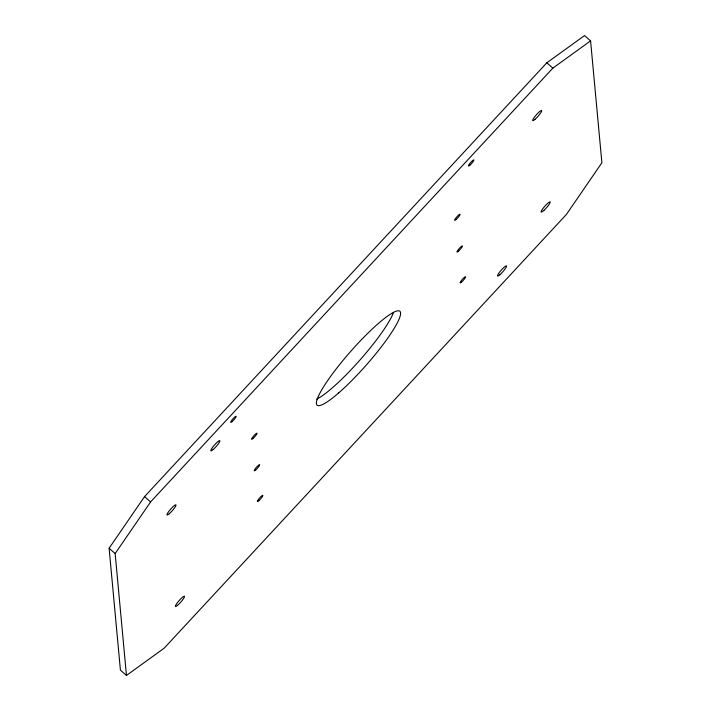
<?xml version="1.0" encoding="UTF-8"?>
<svg xmlns="http://www.w3.org/2000/svg" width="711" height="711" viewBox="0 0 711 711"><rect width="100%" height="100%" fill="white"/><g stroke="black" fill="none" stroke-linecap="round" stroke-linejoin="round"><path stroke-width="1.07" d="M109.112 548.234L144.555 496.607L546.839 62.799L584.54 35.55L590.583 40.874L601.888 162.766L566.445 214.393L164.161 648.201L126.46 675.45L120.417 670.126L109.112 548.234L115.155 553.558L126.46 675.45M115.155 553.558L150.599 501.93L552.874 68.114L590.583 40.874M546.839 62.799L552.874 68.114M144.555 496.607L150.599 501.93M393.441 312.662A62.586 10.363 -48.6 0 1 359.259 360.815A62.586 10.363 -48.6 0 1 316.706 399.129M499.842 274.757A6.799 1.129 -48.6 0 0 506.579 266.047A6.799 1.129 -48.6 0 0 499.602 272.117A6.799 1.129 -48.6 0 0 499.842 274.757M213.149 449.548A6.799 1.129 -48.6 0 0 219.886 440.838A6.799 1.129 -48.6 0 0 212.909 446.908A6.799 1.129 -48.6 0 0 213.149 449.548M535.001 119.35A6.799 1.129 -48.6 0 0 541.738 110.64A6.799 1.129 -48.6 0 0 534.761 116.711A6.799 1.129 -48.6 0 0 535.001 119.35M177.439 605.434A6.799 1.129 -48.6 0 0 184.505 596.582A6.799 1.129 -48.6 0 0 177.866 602.075A6.799 1.129 -48.6 0 0 177.439 605.434M469.864 165.219A4.079 0.675 -48.6 0 0 473.899 159.993A4.079 0.675 -48.6 0 0 469.713 163.637A4.079 0.675 -48.6 0 0 469.864 165.219M232.15 421.561A4.079 0.675 -48.6 0 0 236.185 416.335A4.079 0.675 -48.6 0 0 231.999 419.979A4.079 0.675 -48.6 0 0 232.15 421.561M338.623 392.979A62.586 10.363 -48.6 0 0 400.577 312.804A62.586 10.363 -48.6 0 0 336.365 368.698A62.586 10.363 -48.6 0 0 338.623 392.979M461.555 282.08A4.079 0.675 -48.6 0 0 465.598 276.855A4.079 0.675 -48.6 0 0 461.412 280.498A4.079 0.675 -48.6 0 0 461.555 282.08M258.84 500.686A4.079 0.675 -48.6 0 0 262.874 495.451A4.079 0.675 -48.6 0 0 258.688 499.095A4.079 0.675 -48.6 0 0 258.84 500.686M255.64 470.007A4.079 0.675 -48.6 0 0 259.684 464.781A4.079 0.675 -48.6 0 0 255.498 468.425A4.079 0.675 -48.6 0 0 255.64 470.007M456.062 219.548A4.079 0.675 -48.6 0 0 460.106 214.322A4.079 0.675 -48.6 0 0 455.92 217.966A4.079 0.675 -48.6 0 0 456.062 219.548M253.027 438.5A4.079 0.675 -48.6 0 0 257.071 433.275A4.079 0.675 -48.6 0 0 252.885 436.918A4.079 0.675 -48.6 0 0 253.027 438.5M458.391 251.267A4.079 0.675 -48.6 0 0 462.434 246.042A4.079 0.675 -48.6 0 0 458.248 249.685A4.079 0.675 -48.6 0 0 458.391 251.267M169.289 513.724A6.799 1.129 -48.6 0 0 176.026 505.014A6.799 1.129 -48.6 0 0 169.049 511.085A6.799 1.129 -48.6 0 0 169.289 513.724M543.933 210.367A6.799 1.129 -48.6 0 0 550.172 201.924A6.799 1.129 -48.6 0 0 542.831 208.67A6.799 1.129 -48.6 0 0 543.933 210.367"/></g></svg>
